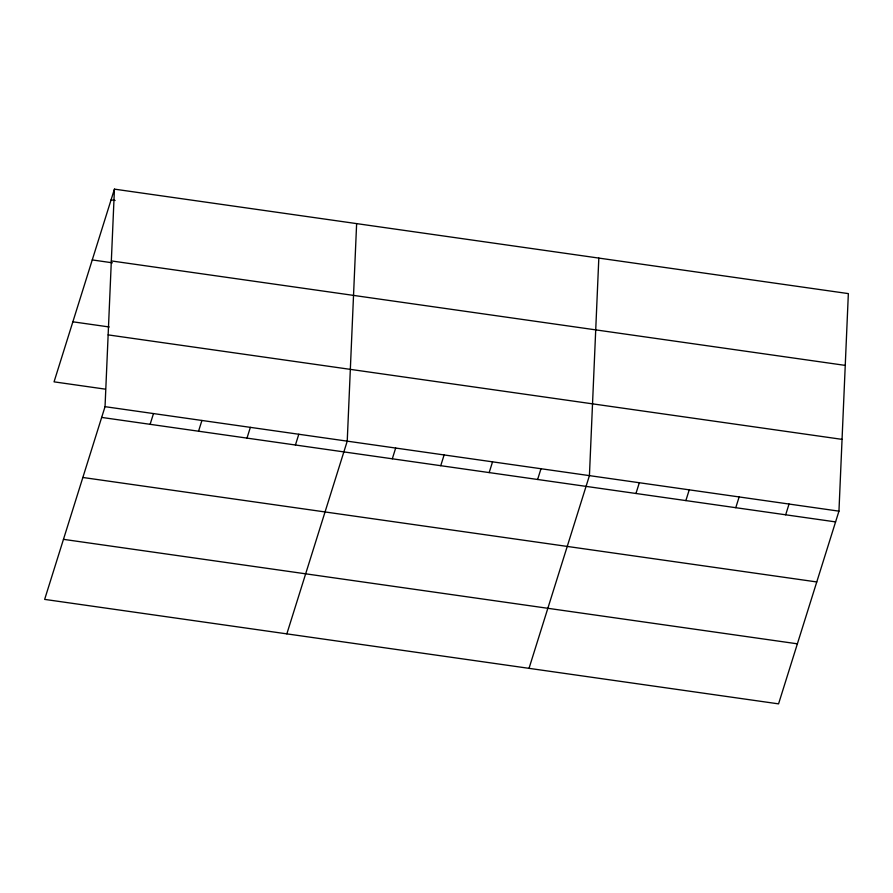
<?xml version="1.0" encoding="UTF-8"?>
<svg xmlns="http://www.w3.org/2000/svg" width="893" height="893" viewBox="0 0 893 893"><rect width="100%" height="100%" fill="white"/><g stroke="black" fill="none" stroke-linecap="round" stroke-linejoin="round"><path stroke-width="1.34" d="M105.039 406.672L114.438 189.137L848.35 293.607L838.951 511.153L778.562 703.863L44.65 599.393L105.039 406.672L838.951 511.153M356.631 223.607L347.232 441.153L286.843 633.863M598.823 258.088L589.425 475.634L529.024 668.344M114.438 189.137L54.049 381.847L105.173 389.125M150.113 424.32L153.484 413.571M198.547 431.219L201.918 420.469M246.993 438.117L250.353 427.356M295.427 445.004L298.798 434.255M392.306 458.801L395.666 448.052M440.74 465.7L444.111 454.939M489.174 472.587L492.545 461.837M537.619 479.485L540.991 468.736M635.961 493.483L639.332 482.733M685.869 500.593L689.24 489.833M735.776 507.693L739.136 496.943M785.673 514.803L789.044 504.043M111.067 199.887L115.108 200.456M111.335 260.923L845.247 365.393M92.258 259.93L112.44 262.81M72.869 321.804L109.192 326.972M108.142 334.886L842.054 439.367M101.679 417.422L835.58 521.903M82.859 477.476L816.76 581.946M63.47 539.339L797.382 643.82"/></g></svg>
